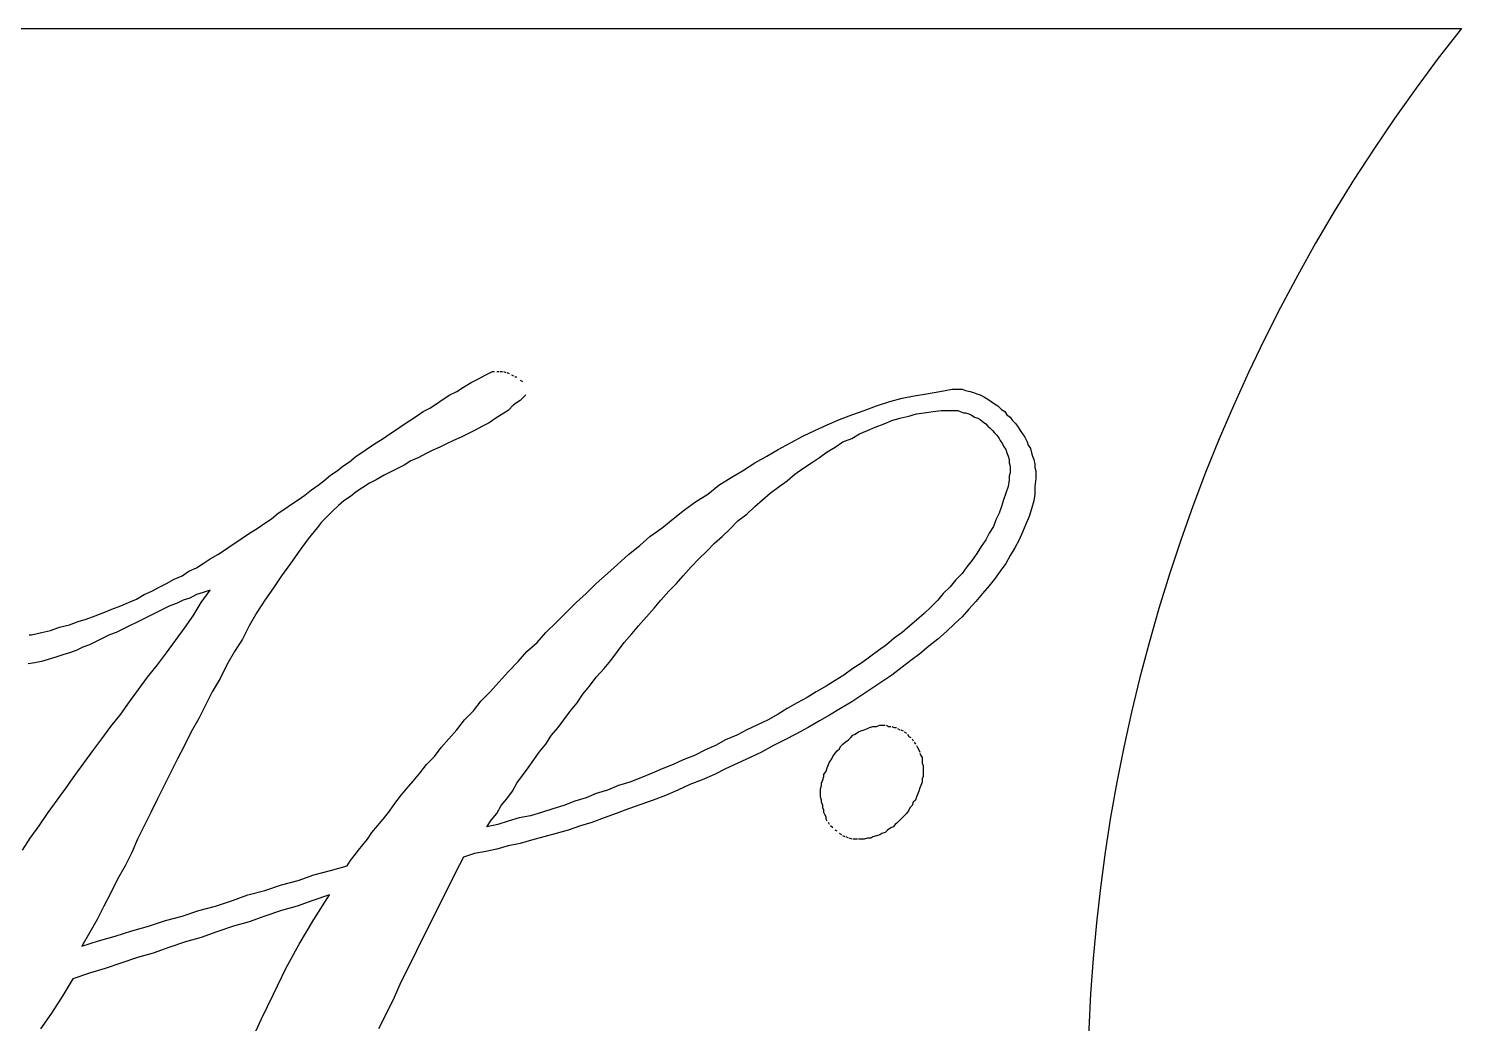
# Model space of a CAD drawing. Extents: x 0 to 382, y 0 to 113.
# Drawn here: x 307 to 382.2, y 60.3 to 112.5 of the extents above; entities that cross this region are included whole.
import ezdxf

# ---------------------------------------------------------------- set-up
doc = ezdxf.new("R2010")
doc.units = 0
doc.layers.get('0').update_dxf_attribs({"linetype": 'CONTINUOUS'})
doc.layers.add('default', color=7, linetype='CONTINUOUS')

msp = doc.modelspace()

# ---------------------------------------------------------------- linework, layer by layer
at = {"color": 0, "linetype": 'CONTINUOUS'}
for p, q in [((330.24308, 93.9258), (330.59462, 94.10154)), ((330.59462, 94.10154), (331.00478, 94.33596)), ((331.00478, 94.33596), (331.35632, 94.5117)), ((331.35632, 94.5117), (331.4735, 94.5117)), ((331.59074, 94.5117), (331.70792, 94.5117)), ((331.76648, 94.5117), (331.88366, 94.5117)), ((331.94228, 94.5117), (332.05946, 94.45314)), ((332.11808, 94.45314), (332.23526, 94.39452)), ((332.35244, 94.33596), (332.46962, 94.27734)), ((332.52824, 94.21878), (332.64542, 94.21878)), ((332.82116, 94.04298), (332.9384, 93.98436)), ((328.77824, 93.04686), (329.12978, 93.28128)), ((329.12978, 93.28128), (329.48132, 93.45702)), ((329.48132, 93.45702), (329.83292, 93.69138)), ((329.83292, 93.69138), (330.24308, 93.9258)), ((333.11414, 93.28128), (332.82116, 92.9883)), ((353.50478, 93.22266), (354.1493, 93.33984)), ((354.1493, 93.33984), (354.85244, 93.45702)), ((354.85244, 93.45702), (355.49696, 93.5742)), ((355.49696, 93.5742), (355.67276, 93.5742)), ((355.67276, 93.5742), (355.8485, 93.5742)), ((355.8485, 93.5742), (356.0243, 93.5742)), ((356.0243, 93.5742), (356.2001, 93.51564)), ((356.2001, 93.51564), (356.43446, 93.45702)), ((356.43446, 93.45702), (356.61026, 93.39846)), ((356.61026, 93.39846), (356.786, 93.33984)), ((356.786, 93.33984), (356.9618, 93.28128)), ((356.9618, 93.28128), (357.19616, 93.16404)), ((327.7235, 92.40234), (328.0751, 92.57814)), ((328.0751, 92.57814), (328.42664, 92.8125)), ((328.42664, 92.8125), (328.77824, 93.04686)), ((332.46962, 92.75388), (332.17664, 92.46096)), ((332.82116, 92.9883), (332.46962, 92.75388)), ((350.86808, 92.46096), (351.5126, 92.69532)), ((351.5126, 92.69532), (352.21574, 92.92968)), ((352.21574, 92.92968), (352.86026, 93.10548)), ((352.86026, 93.10548), (353.50478, 93.22266)), ((357.19616, 93.16404), (357.37196, 93.04686)), ((357.37196, 93.04686), (357.54776, 92.92968)), ((357.54776, 92.92968), (357.7235, 92.8125)), ((357.7235, 92.8125), (357.8993, 92.69532)), ((357.8993, 92.69532), (358.0751, 92.51952)), ((358.0751, 92.51952), (358.2509, 92.40234)), ((326.66882, 91.6992), (327.02042, 91.93362)), ((327.02042, 91.93362), (327.37196, 92.16798)), ((327.37196, 92.16798), (327.7235, 92.40234)), ((331.18058, 91.81638), (330.82898, 91.64064)), ((331.53212, 92.0508), (331.18058, 91.81638)), ((331.8251, 92.22654), (331.53212, 92.0508)), ((332.17664, 92.46096), (331.8251, 92.22654)), ((348.93446, 91.6992), (349.57898, 91.99218)), ((349.57898, 91.99218), (350.2235, 92.22654)), ((350.2235, 92.22654), (350.86808, 92.46096)), ((351.92276, 91.75782), (352.33292, 91.93362)), ((352.33292, 91.93362), (352.74308, 92.0508)), ((352.74308, 92.0508), (353.2118, 92.16798)), ((353.2118, 92.16798), (353.62196, 92.28516)), ((353.62196, 92.28516), (354.03212, 92.34378)), ((354.03212, 92.34378), (354.5009, 92.40234)), ((354.5009, 92.40234), (354.911, 92.46096)), ((354.911, 92.46096), (355.32116, 92.46096)), ((355.32116, 92.46096), (355.49696, 92.46096)), ((355.49696, 92.46096), (355.61414, 92.46096)), ((355.61414, 92.46096), (355.78994, 92.46096)), ((355.78994, 92.46096), (355.90712, 92.40234)), ((355.90712, 92.40234), (356.08292, 92.34378)), ((356.08292, 92.34378), (356.2001, 92.34378)), ((356.2001, 92.34378), (356.3759, 92.28516)), ((356.3759, 92.28516), (356.49308, 92.22654)), ((356.49308, 92.22654), (356.66882, 92.10936)), ((356.66882, 92.10936), (356.84462, 92.0508)), ((356.84462, 92.0508), (356.9618, 91.99218)), ((356.9618, 91.99218), (357.07898, 91.875)), ((357.07898, 91.875), (357.25478, 91.75782)), ((358.2509, 92.40234), (358.36808, 92.22654)), ((358.36808, 92.22654), (358.54382, 92.10936)), ((358.54382, 92.10936), (358.661, 91.93362)), ((358.661, 91.93362), (358.8368, 91.75782)), ((325.61414, 90.99612), (325.96574, 91.23048)), ((325.96574, 91.23048), (326.31728, 91.46484)), ((326.31728, 91.46484), (326.66882, 91.6992)), ((329.71574, 91.05468), (329.30558, 90.87888)), ((330.06728, 91.23048), (329.71574, 91.05468)), ((330.41882, 91.40628), (330.06728, 91.23048)), ((330.82898, 91.64064), (330.41882, 91.40628)), ((347.0009, 90.7617), (347.64542, 91.1133)), ((347.64542, 91.1133), (348.28994, 91.40628)), ((348.28994, 91.40628), (348.93446, 91.6992)), ((350.2235, 90.99612), (350.63366, 91.23048)), ((350.63366, 91.23048), (351.04382, 91.40628)), ((351.04382, 91.40628), (351.45398, 91.58202)), ((351.45398, 91.58202), (351.92276, 91.75782)), ((357.25478, 91.75782), (357.37196, 91.64064)), ((357.37196, 91.64064), (357.48914, 91.52346)), ((357.48914, 91.52346), (357.60632, 91.40628)), ((357.60632, 91.40628), (357.7235, 91.28904)), ((357.7235, 91.28904), (357.84074, 91.17186)), ((357.84074, 91.17186), (357.95792, 90.99612)), ((358.8368, 91.75782), (358.95398, 91.58202)), ((358.95398, 91.58202), (359.07116, 91.40628)), ((359.07116, 91.40628), (359.1884, 91.23048)), ((359.1884, 91.23048), (359.30558, 91.05468)), ((359.30558, 91.05468), (359.42276, 90.82032)), ((324.20792, 90.05862), (324.55946, 90.29298)), ((324.55946, 90.29298), (324.911, 90.52734)), ((324.911, 90.52734), (325.2626, 90.7617)), ((325.2626, 90.7617), (325.61414, 90.99612)), ((328.19228, 90.35154), (327.84074, 90.1758)), ((328.60244, 90.52734), (328.19228, 90.35154)), ((328.95398, 90.70314), (328.60244, 90.52734)), ((329.30558, 90.87888), (328.95398, 90.70314)), ((345.77042, 90.05862), (346.35632, 90.41016)), ((346.35632, 90.41016), (347.0009, 90.7617)), ((348.5243, 90), (348.93446, 90.29298)), ((348.93446, 90.29298), (349.34462, 90.52734)), ((349.34462, 90.52734), (349.75478, 90.82032)), ((349.75478, 90.82032), (350.2235, 90.99612)), ((357.95792, 90.99612), (358.01648, 90.87888)), ((358.01648, 90.87888), (358.13366, 90.70314)), ((358.13366, 90.70314), (358.19228, 90.58596)), ((358.19228, 90.58596), (358.30946, 90.41016)), ((358.30946, 90.41016), (358.36808, 90.23436)), ((359.42276, 90.82032), (359.48132, 90.64452)), ((359.48132, 90.64452), (359.5985, 90.46878)), ((359.5985, 90.46878), (359.65712, 90.23436)), ((323.2118, 89.29686), (323.50478, 89.53128)), ((323.50478, 89.53128), (323.85632, 89.76564)), ((323.85632, 89.76564), (324.20792, 90.05862)), ((326.72744, 89.58984), (326.3759, 89.41404)), ((327.07898, 89.8242), (326.72744, 89.58984)), ((327.48914, 90), (327.07898, 89.8242)), ((327.84074, 90.1758), (327.48914, 90)), ((344.48132, 89.29686), (345.1259, 89.70702)), ((345.1259, 89.70702), (345.77042, 90.05862)), ((347.64542, 89.41404), (348.11414, 89.70702)), ((348.11414, 89.70702), (348.5243, 90)), ((358.36808, 90.23436), (358.42664, 90.05862)), ((358.42664, 90.05862), (358.48526, 89.88282)), ((358.48526, 89.88282), (358.48526, 89.70702)), ((358.48526, 89.70702), (358.54382, 89.53128)), ((358.54382, 89.53128), (358.54382, 89.35548)), ((359.65712, 90.23436), (359.71574, 90.05862)), ((359.71574, 90.05862), (359.7743, 89.88282)), ((359.7743, 89.88282), (359.83292, 89.64846)), ((359.83292, 89.64846), (359.83292, 89.47266)), ((322.21574, 88.53516), (322.50866, 88.76952)), ((322.50866, 88.76952), (322.86026, 89.0625)), ((322.86026, 89.0625), (323.2118, 89.29686)), ((325.2626, 88.82814), (324.911, 88.65234)), ((325.67276, 89.0625), (325.2626, 88.82814)), ((326.0243, 89.2383), (325.67276, 89.0625)), ((326.3759, 89.41404), (326.0243, 89.2383)), ((343.2509, 88.53516), (343.89542, 88.94532)), ((343.89542, 88.94532), (344.48132, 89.29686)), ((346.41494, 88.47654), (346.8251, 88.76952)), ((346.8251, 88.76952), (347.23526, 89.12112)), ((347.23526, 89.12112), (347.64542, 89.41404)), ((358.48526, 88.82814), (358.42664, 88.47654)), ((358.54382, 89.17968), (358.48526, 89.00388)), ((358.48526, 89.00388), (358.48526, 88.82814)), ((358.54382, 89.35548), (358.54382, 89.17968)), ((359.83292, 89.47266), (359.89148, 89.29686)), ((359.89148, 88.8867), (359.83292, 88.47654)), ((359.89148, 89.29686), (359.89148, 88.8867)), ((321.161, 87.77346), (321.5126, 88.00782)), ((321.5126, 88.00782), (321.86414, 88.3008)), ((321.86414, 88.3008), (322.21574, 88.53516)), ((324.20792, 88.18362), (323.91494, 87.9492)), ((324.55946, 88.41798), (324.20792, 88.18362)), ((324.911, 88.65234), (324.55946, 88.41798)), ((342.02042, 87.65628), (342.66494, 88.06638)), ((342.66494, 88.06638), (343.2509, 88.53516)), ((345.536, 87.77346), (345.94616, 88.125)), ((345.94616, 88.125), (346.41494, 88.47654)), ((358.30946, 88.125), (358.19228, 87.77346)), ((358.42664, 88.47654), (358.30946, 88.125)), ((359.83292, 88.06638), (359.7743, 87.71484)), ((359.83292, 88.47654), (359.83292, 88.06638)), ((320.10632, 87.07032), (320.45792, 87.30468)), ((320.45792, 87.30468), (320.80946, 87.53904)), ((320.80946, 87.53904), (321.161, 87.77346)), ((323.27042, 87.48048), (322.97744, 87.1875)), ((323.5634, 87.71484), (323.27042, 87.48048)), ((323.91494, 87.9492), (323.5634, 87.71484)), ((341.43446, 87.24612), (342.02042, 87.65628)), ((344.71574, 87.0117), (345.1259, 87.42186)), ((345.1259, 87.42186), (345.536, 87.77346)), ((358.0751, 87.42186), (357.95792, 87.07032)), ((358.19228, 87.77346), (358.0751, 87.42186)), ((359.65712, 87.30468), (359.53994, 86.89452)), ((359.7743, 87.71484), (359.65712, 87.30468)), ((319.05164, 86.30862), (319.40324, 86.54298)), ((319.40324, 86.54298), (319.75478, 86.77734)), ((319.75478, 86.77734), (320.10632, 87.07032)), ((322.39148, 86.60154), (322.15712, 86.30862)), ((322.68446, 86.89452), (322.39148, 86.60154)), ((322.97744, 87.1875), (322.68446, 86.89452)), ((340.2626, 86.30862), (340.8485, 86.77734)), ((340.8485, 86.77734), (341.43446, 87.24612)), ((343.8368, 86.25), (344.24696, 86.66016)), ((344.24696, 86.66016), (344.71574, 87.0117)), ((357.78212, 86.71878), (357.66494, 86.36718)), ((357.95792, 87.07032), (357.78212, 86.71878)), ((359.53994, 86.89452), (359.36414, 86.48436)), ((317.99696, 85.60548), (318.3485, 85.83984)), ((318.3485, 85.83984), (318.7001, 86.0742)), ((318.7001, 86.0742), (319.05164, 86.30862)), ((322.15712, 86.30862), (321.6884, 85.72266)), ((339.09074, 85.37112), (339.61808, 85.83984)), ((339.61808, 85.83984), (340.2626, 86.30862)), ((343.01648, 85.4883), (343.42664, 85.83984)), ((343.42664, 85.83984), (343.8368, 86.25)), ((357.43058, 86.01564), (357.25478, 85.66404)), ((357.66494, 86.36718), (357.43058, 86.01564)), ((359.1884, 86.0742), (359.0126, 85.66404)), ((359.36414, 86.48436), (359.1884, 86.0742)), ((316.94228, 84.90234), (317.29382, 85.1367)), ((317.29382, 85.1367), (317.64542, 85.37112)), ((317.64542, 85.37112), (317.99696, 85.60548)), ((321.21962, 85.07814), (320.7509, 84.43362)), ((321.6884, 85.72266), (321.21962, 85.07814)), ((338.50478, 84.90234), (339.09074, 85.37112)), ((342.19616, 84.66798), (342.60632, 85.07814)), ((342.60632, 85.07814), (343.01648, 85.4883)), ((357.02042, 85.3125), (356.786, 84.96096)), ((357.25478, 85.66404), (357.02042, 85.3125)), ((358.77824, 85.25388), (358.54382, 84.84378)), ((359.0126, 85.66404), (358.77824, 85.25388)), ((315.82898, 84.1992), (316.18058, 84.43362)), ((316.18058, 84.43362), (316.53212, 84.66798)), ((316.53212, 84.66798), (316.94228, 84.90234)), ((320.7509, 84.43362), (320.28212, 83.78904)), ((337.39148, 83.90628), (337.91882, 84.375)), ((337.91882, 84.375), (338.50478, 84.90234)), ((341.3759, 83.78904), (341.786, 84.25782)), ((341.786, 84.25782), (342.19616, 84.66798)), ((356.25866, 84.25782), (356.0243, 83.90628)), ((356.55164, 84.60936), (356.25866, 84.25782)), ((356.786, 84.96096), (356.55164, 84.60936)), ((358.30946, 84.43362), (358.01648, 84.02346)), ((358.54382, 84.84378), (358.30946, 84.43362)), ((314.24696, 83.37888), (314.65712, 83.6133)), ((314.65712, 83.6133), (315.06728, 83.78904)), ((315.06728, 83.78904), (315.41882, 84.02346)), ((315.41882, 84.02346), (315.82898, 84.1992)), ((320.28212, 83.78904), (319.87196, 83.14452)), ((336.80558, 83.37888), (337.39148, 83.90628)), ((341.0243, 83.37888), (341.3759, 83.78904)), ((355.67276, 83.55468), (355.37978, 83.20314)), ((356.0243, 83.90628), (355.67276, 83.55468)), ((357.7235, 83.6133), (357.43058, 83.2617)), ((358.01648, 84.02346), (357.7235, 83.6133)), ((312.66494, 82.55862), (313.0751, 82.79298)), ((313.0751, 82.79298), (313.48526, 82.96878)), ((313.48526, 82.96878), (313.89542, 83.20314)), ((313.89542, 83.20314), (314.24696, 83.37888)), ((315.82898, 82.79298), (315.47744, 82.61718)), ((316.18058, 82.91016), (315.82898, 82.79298)), ((316.0634, 82.38282), (316.53212, 83.02734)), ((316.53212, 83.02734), (316.18058, 82.91016)), ((319.87196, 83.14452), (319.40324, 82.5)), ((335.7509, 82.38282), (336.27824, 82.85154)), ((336.27824, 82.85154), (336.80558, 83.37888)), ((340.20398, 82.5), (340.61414, 82.96878)), ((340.61414, 82.96878), (341.0243, 83.37888)), ((355.02824, 82.85154), (354.73526, 82.5)), ((355.37978, 83.20314), (355.02824, 82.85154)), ((357.07898, 82.85154), (356.72744, 82.44138)), ((357.43058, 83.2617), (357.07898, 82.85154)), ((310.96574, 81.85548), (311.3759, 82.03128)), ((311.3759, 82.03128), (311.84462, 82.20702)), ((311.84462, 82.20702), (312.25478, 82.38282)), ((312.25478, 82.38282), (312.66494, 82.55862)), ((314.07116, 82.03128), (313.71962, 81.85548)), ((314.42276, 82.20702), (314.07116, 82.03128)), ((314.7743, 82.3242), (314.42276, 82.20702)), ((315.1259, 82.5), (314.7743, 82.3242)), ((315.47744, 82.61718), (315.1259, 82.5)), ((315.65324, 81.67968), (316.0634, 82.38282)), ((319.40324, 82.5), (318.99308, 81.85548)), ((335.2235, 81.85548), (335.7509, 82.38282)), ((339.44228, 81.62112), (339.85244, 82.08984)), ((339.85244, 82.08984), (340.20398, 82.5)), ((354.38366, 82.14846), (354.03212, 81.79686)), ((354.73526, 82.5), (354.38366, 82.14846)), ((356.3759, 82.03128), (356.0243, 81.62112)), ((356.72744, 82.44138), (356.3759, 82.03128)), ((309.1493, 81.21096), (309.61808, 81.3867)), ((309.61808, 81.3867), (310.02824, 81.50388)), ((310.02824, 81.50388), (310.49696, 81.67968)), ((310.49696, 81.67968), (310.96574, 81.85548)), ((312.66494, 81.32814), (312.3134, 81.15234)), ((313.01648, 81.50388), (312.66494, 81.32814)), ((313.36808, 81.67968), (313.01648, 81.50388)), ((313.71962, 81.85548), (313.36808, 81.67968)), ((315.18446, 81.03516), (315.65324, 81.67968)), ((318.99308, 81.85548), (318.58292, 81.15234)), ((334.16882, 80.8008), (334.69616, 81.32814)), ((334.69616, 81.32814), (335.2235, 81.85548)), ((339.03212, 81.15234), (339.44228, 81.62112)), ((353.62196, 81.44532), (353.27042, 81.15234)), ((354.03212, 81.79686), (353.62196, 81.44532)), ((355.61414, 81.26952), (355.20398, 80.85936)), ((356.0243, 81.62112), (355.61414, 81.26952)), ((307.03994, 80.68362), (307.15712, 80.68362)), ((307.15712, 80.68362), (307.68446, 80.8008)), ((307.68446, 80.8008), (308.15324, 80.91798)), ((308.15324, 80.91798), (308.62196, 81.09378)), ((308.62196, 81.09378), (309.1493, 81.21096)), ((310.90712, 80.50782), (310.55558, 80.33202)), ((311.25866, 80.68362), (310.90712, 80.50782)), ((311.61026, 80.8008), (311.25866, 80.68362)), ((311.9618, 80.97654), (311.61026, 80.8008)), ((312.3134, 81.15234), (311.9618, 80.97654)), ((314.71574, 80.39064), (315.18446, 81.03516)), ((318.58292, 81.15234), (318.23132, 80.4492)), ((333.7001, 80.27346), (334.16882, 80.8008)), ((338.27042, 80.27346), (338.68058, 80.74218)), ((338.68058, 80.74218), (339.03212, 81.15234)), ((352.4501, 80.50782), (352.03994, 80.15628)), ((352.86026, 80.8008), (352.4501, 80.50782)), ((353.27042, 81.15234), (352.86026, 80.8008)), ((355.20398, 80.85936), (354.73526, 80.4492)), ((309.1493, 79.74612), (308.79776, 79.62888)), ((309.5009, 79.8633), (309.1493, 79.74612)), ((309.85244, 80.03904), (309.5009, 79.8633)), ((310.20398, 80.15628), (309.85244, 80.03904)), ((310.55558, 80.33202), (310.20398, 80.15628)), ((313.77824, 79.10154), (314.24696, 79.74612)), ((314.24696, 79.74612), (314.71574, 80.39064)), ((317.82116, 79.80468), (317.411, 79.10154)), ((318.23132, 80.4492), (317.82116, 79.80468)), ((332.70398, 79.27734), (333.17276, 79.80468)), ((333.17276, 79.80468), (333.7001, 80.27346)), ((337.56728, 79.33596), (337.91882, 79.80468)), ((337.91882, 79.80468), (338.27042, 80.27346)), ((351.62978, 79.8633), (351.161, 79.5117)), ((352.03994, 80.15628), (351.62978, 79.8633)), ((354.26648, 80.09766), (353.79776, 79.6875)), ((354.73526, 80.4492), (354.26648, 80.09766)), ((307.33292, 79.21878), (306.98132, 79.16016)), ((307.68446, 79.27734), (307.33292, 79.21878)), ((308.036, 79.39452), (307.68446, 79.27734)), ((308.44616, 79.5117), (308.036, 79.39452)), ((308.79776, 79.62888), (308.44616, 79.5117)), ((313.2509, 78.45702), (313.77824, 79.10154)), ((317.411, 79.10154), (317.05946, 78.39846)), ((332.17664, 78.75), (332.70398, 79.27734)), ((337.21574, 78.9258), (337.56728, 79.33596)), ((350.7509, 79.21878), (350.28212, 78.9258)), ((351.161, 79.5117), (350.7509, 79.21878)), ((352.86026, 78.98436), (352.33292, 78.5742)), ((353.32898, 79.33596), (352.86026, 78.98436)), ((353.79776, 79.6875), (353.32898, 79.33596)), ((312.78212, 77.8125), (313.2509, 78.45702)), ((317.05946, 78.39846), (316.6493, 77.69532)), ((331.23914, 77.69532), (331.70792, 78.22266)), ((331.70792, 78.22266), (332.17664, 78.75)), ((336.45398, 77.9883), (336.80558, 78.45702)), ((336.80558, 78.45702), (337.21574, 78.9258)), ((349.34462, 78.28128), (348.8759, 77.9883)), ((349.8134, 78.5742), (349.34462, 78.28128)), ((350.28212, 78.9258), (349.8134, 78.5742)), ((351.80558, 78.22266), (351.27824, 77.87112)), ((352.33292, 78.5742), (351.80558, 78.22266)), ((312.3134, 77.16798), (312.78212, 77.8125)), ((316.6493, 77.69532), (316.29776, 76.99218)), ((330.77042, 77.22654), (331.23914, 77.69532)), ((335.80946, 77.10936), (336.10244, 77.57814)), ((336.10244, 77.57814), (336.45398, 77.9883)), ((348.3485, 77.69532), (347.87978, 77.40234)), ((348.8759, 77.9883), (348.3485, 77.69532)), ((350.7509, 77.51952), (350.2235, 77.16798)), ((351.27824, 77.87112), (350.7509, 77.51952)), ((311.84462, 76.52346), (312.3134, 77.16798)), ((316.29776, 76.99218), (315.94616, 76.28904)), ((330.36026, 76.6992), (330.77042, 77.22654)), ((335.45792, 76.6992), (335.80946, 77.10936)), ((346.8251, 76.81638), (346.35632, 76.52346)), ((347.35244, 77.10936), (346.8251, 76.81638)), ((347.87978, 77.40234), (347.35244, 77.10936)), ((349.6376, 76.81638), (349.05164, 76.46484)), ((350.2235, 77.16798), (349.6376, 76.81638)), ((311.31728, 75.87888), (311.84462, 76.52346)), ((315.94616, 76.28904), (315.536, 75.58596)), ((329.48132, 75.70314), (329.89148, 76.23048)), ((329.89148, 76.23048), (330.36026, 76.6992)), ((334.8134, 75.82032), (335.10632, 76.23048)), ((335.10632, 76.23048), (335.45792, 76.6992)), ((345.82898, 76.23048), (345.24308, 75.9375)), ((346.35632, 76.52346), (345.82898, 76.23048)), ((348.5243, 76.17186), (347.9384, 75.82032)), ((349.05164, 76.46484), (348.5243, 76.17186)), ((310.37978, 74.58984), (310.8485, 75.23436)), ((310.8485, 75.23436), (311.31728, 75.87888)), ((315.536, 75.58596), (315.18446, 74.88282)), ((328.661, 74.76564), (329.07116, 75.23436)), ((329.07116, 75.23436), (329.48132, 75.70314)), ((334.16882, 74.94138), (334.4618, 75.41016)), ((334.4618, 75.41016), (334.8134, 75.82032)), ((344.1884, 75.41016), (343.60244, 75.1758)), ((344.71574, 75.70314), (344.1884, 75.41016)), ((345.24308, 75.9375), (344.71574, 75.70314)), ((347.29382, 75.46878), (346.70792, 75.1758)), ((347.9384, 75.82032), (347.29382, 75.46878)), ((350.04776, 75.1758), (350.16494, 75.29298)), ((350.16494, 75.29298), (350.28212, 75.41016)), ((350.28212, 75.41016), (350.3993, 75.46878)), ((350.3993, 75.46878), (350.5751, 75.58596)), ((350.5751, 75.58596), (350.69228, 75.64452)), ((350.69228, 75.64452), (350.86808, 75.70314)), ((350.86808, 75.70314), (351.04382, 75.7617)), ((351.04382, 75.7617), (351.161, 75.82032)), ((351.161, 75.82032), (351.3368, 75.87888)), ((351.3368, 75.87888), (351.5126, 75.87888)), ((351.5126, 75.87888), (351.6884, 75.9375)), ((351.6884, 75.9375), (351.86414, 75.9375)), ((351.86414, 75.9375), (351.98132, 75.9375)), ((352.03994, 75.9375), (352.15712, 75.87888)), ((352.15712, 75.87888), (352.2743, 75.87888)), ((352.33292, 75.87888), (352.4501, 75.82032)), ((352.4501, 75.82032), (352.56728, 75.82032)), ((352.6259, 75.7617), (352.74308, 75.70314)), ((352.80164, 75.70314), (352.91882, 75.64452)), ((352.97744, 75.58596), (353.09462, 75.52734)), ((353.15324, 75.46878), (353.2118, 75.35154)), ((353.2118, 75.35154), (353.32898, 75.29298)), ((353.3876, 75.23436), (353.44616, 75.11718)), ((309.911, 73.94532), (310.37978, 74.58984)), ((315.18446, 74.88282), (314.83292, 74.17968)), ((328.30946, 74.29686), (328.661, 74.76564)), ((333.5243, 74.12112), (333.81728, 74.53128)), ((333.81728, 74.53128), (334.16882, 74.94138)), ((342.54776, 74.64846), (341.9618, 74.35548)), ((343.0751, 74.88282), (342.54776, 74.64846)), ((343.60244, 75.1758), (343.0751, 74.88282)), ((345.47744, 74.53128), (344.89148, 74.2383)), ((346.12196, 74.88282), (345.47744, 74.53128)), ((346.70792, 75.1758), (346.12196, 74.88282)), ((349.22744, 74.29686), (349.34462, 74.47266)), ((349.34462, 74.47266), (349.4618, 74.58984)), ((349.4618, 74.58984), (349.57898, 74.70702)), ((349.57898, 74.70702), (349.6376, 74.8242)), ((349.6376, 74.8242), (349.75478, 74.94138)), ((349.75478, 74.94138), (349.87196, 75.05862)), ((349.87196, 75.05862), (350.04776, 75.1758)), ((353.50478, 75.05862), (353.5634, 74.94138)), ((353.62196, 74.88282), (353.68058, 74.76564)), ((353.68058, 74.76564), (353.73914, 74.64846)), ((353.73914, 74.64846), (353.79776, 74.53128)), ((353.79776, 74.47266), (353.85632, 74.35548)), ((309.44228, 73.3008), (309.911, 73.94532)), ((314.83292, 74.17968), (314.48132, 73.47654)), ((327.54776, 73.41798), (327.8993, 73.8867)), ((327.8993, 73.8867), (328.30946, 74.29686)), ((332.9384, 73.3008), (333.23132, 73.71096)), ((333.23132, 73.71096), (333.5243, 74.12112)), ((340.8485, 73.8867), (340.2626, 73.65234)), ((341.3759, 74.12112), (340.8485, 73.8867)), ((341.9618, 74.35548), (341.3759, 74.12112)), ((344.24696, 73.94532), (343.60244, 73.65234)), ((344.89148, 74.2383), (344.24696, 73.94532)), ((348.8759, 73.53516), (348.93446, 73.71096)), ((348.93446, 73.71096), (348.99308, 73.8867)), ((348.99308, 73.8867), (349.05164, 74.00388)), ((349.05164, 74.00388), (349.16882, 74.17968)), ((349.16882, 74.17968), (349.22744, 74.29686)), ((353.85632, 74.35548), (353.91494, 74.2383)), ((353.91494, 74.2383), (353.91494, 74.12112)), ((353.91494, 74.12112), (353.91494, 73.94532)), ((353.91494, 73.94532), (353.9735, 73.82814)), ((353.9735, 73.82814), (353.9735, 73.71096)), ((353.9735, 73.71096), (353.9735, 73.59378)), ((308.9735, 72.65628), (309.44228, 73.3008)), ((314.48132, 73.47654), (314.12978, 72.77346)), ((326.84462, 72.59766), (327.19616, 73.00782)), ((327.19616, 73.00782), (327.54776, 73.41798)), ((332.64542, 72.89064), (332.9384, 73.3008)), ((339.1493, 73.18362), (338.5634, 72.9492)), ((339.73526, 73.41798), (339.1493, 73.18362)), ((340.2626, 73.65234), (339.73526, 73.41798)), ((342.37196, 73.06638), (341.72744, 72.83202)), ((343.01648, 73.35936), (342.37196, 73.06638)), ((343.60244, 73.65234), (343.01648, 73.35936)), ((348.64148, 72.89064), (348.7001, 73.06638)), ((348.7001, 73.06638), (348.75866, 73.24218)), ((348.75866, 73.35936), (348.8759, 73.53516)), ((348.75866, 73.24218), (348.75866, 73.35936)), ((353.9735, 73.24218), (353.91494, 73.125)), ((353.91494, 73.125), (353.91494, 72.9492)), ((353.9735, 73.59378), (353.9735, 73.41798)), ((353.9735, 73.41798), (353.9735, 73.24218)), ((308.50478, 72.0117), (308.9735, 72.65628)), ((314.12978, 72.77346), (313.77824, 72.07032)), ((326.49308, 72.1875), (326.84462, 72.59766)), ((332.11808, 72.07032), (332.411, 72.48048)), ((332.411, 72.48048), (332.64542, 72.89064)), ((336.80558, 72.3633), (336.27824, 72.12888)), ((337.39148, 72.53904), (336.80558, 72.3633)), ((337.97744, 72.77346), (337.39148, 72.53904)), ((338.5634, 72.9492), (337.97744, 72.77346)), ((340.4384, 72.24612), (339.79382, 72.0117)), ((341.08292, 72.53904), (340.4384, 72.24612)), ((341.72744, 72.83202), (341.08292, 72.53904)), ((348.58292, 72.59766), (348.64148, 72.77346)), ((348.58292, 72.48048), (348.58292, 72.59766)), ((348.58292, 72.30468), (348.58292, 72.48048)), ((348.58292, 72.1875), (348.58292, 72.30468)), ((348.64148, 72.77346), (348.64148, 72.89064)), ((353.68058, 72.30468), (353.62196, 72.1875)), ((353.73914, 72.48048), (353.68058, 72.30468)), ((353.79776, 72.65628), (353.73914, 72.48048)), ((353.85632, 72.77346), (353.79776, 72.65628)), ((353.91494, 72.9492), (353.85632, 72.77346)), ((308.036, 71.36718), (308.50478, 72.0117)), ((313.77824, 72.07032), (313.42664, 71.36718)), ((325.90712, 71.36718), (326.2001, 71.77734)), ((326.2001, 71.77734), (326.49308, 72.1875)), ((331.59074, 71.30862), (331.8251, 71.71878)), ((331.8251, 71.71878), (332.11808, 72.07032)), ((334.52042, 71.54298), (333.93446, 71.36718)), ((335.10632, 71.71878), (334.52042, 71.54298)), ((335.69228, 71.95314), (335.10632, 71.71878)), ((336.27824, 72.12888), (335.69228, 71.95314)), ((338.50478, 71.54298), (337.86026, 71.30862)), ((339.1493, 71.77734), (338.50478, 71.54298)), ((339.79382, 72.0117), (339.1493, 71.77734)), ((348.64148, 72.0117), (348.58292, 72.1875)), ((348.64148, 71.89452), (348.64148, 72.0117)), ((348.7001, 71.71878), (348.64148, 71.89452)), ((348.7001, 71.60154), (348.7001, 71.71878)), ((348.75866, 71.48436), (348.7001, 71.60154)), ((348.75866, 71.36718), (348.75866, 71.48436)), ((353.2118, 71.48436), (353.09462, 71.30862)), ((353.27042, 71.60154), (353.2118, 71.48436)), ((353.3876, 71.71878), (353.27042, 71.60154)), ((353.44616, 71.89452), (353.3876, 71.71878)), ((353.5634, 72.0117), (353.44616, 71.89452)), ((353.62196, 72.1875), (353.5634, 72.0117)), ((307.56728, 70.66404), (308.036, 71.36718)), ((313.42664, 71.36718), (313.0751, 70.66404)), ((325.32116, 70.66404), (325.61414, 71.01564)), ((325.61414, 71.01564), (325.90712, 71.36718)), ((331.0634, 70.60548), (331.29776, 70.95702)), ((331.6493, 70.72266), (331.0634, 70.60548)), ((331.29776, 70.95702), (331.59074, 71.30862)), ((332.17664, 70.89846), (331.6493, 70.72266)), ((332.7626, 71.0742), (332.17664, 70.89846)), ((333.3485, 71.19138), (332.7626, 71.0742)), ((333.93446, 71.36718), (333.3485, 71.19138)), ((336.57116, 70.83984), (335.98526, 70.66404)), ((337.21574, 71.0742), (336.57116, 70.83984)), ((337.86026, 71.30862), (337.21574, 71.0742)), ((348.81728, 71.25), (348.75866, 71.36718)), ((348.8759, 71.13282), (348.81728, 71.25)), ((348.8759, 71.01564), (348.8759, 71.13282)), ((348.93446, 70.89846), (348.8759, 71.01564)), ((349.05164, 70.72266), (348.99308, 70.83984)), ((352.50866, 70.72266), (352.39148, 70.60548)), ((352.6259, 70.83984), (352.50866, 70.72266)), ((352.74308, 70.95702), (352.6259, 70.83984)), ((352.86026, 71.0742), (352.74308, 70.95702)), ((352.97744, 71.19138), (352.86026, 71.0742)), ((353.09462, 71.30862), (352.97744, 71.19138)), ((306.6884, 69.375), (307.0985, 70.01952)), ((307.0985, 70.01952), (307.56728, 70.66404)), ((312.7235, 69.96096), (312.43058, 69.25782)), ((313.0751, 70.66404), (312.7235, 69.96096)), ((324.55946, 69.66798), (324.79382, 69.96096)), ((324.79382, 69.96096), (325.02824, 70.3125)), ((325.02824, 70.3125), (325.32116, 70.66404)), ((334.05164, 70.07814), (333.40712, 69.90234)), ((334.69616, 70.25388), (334.05164, 70.07814)), ((335.34074, 70.42968), (334.69616, 70.25388)), ((335.98526, 70.66404), (335.34074, 70.42968)), ((349.22744, 70.54686), (349.11026, 70.66404)), ((349.4618, 70.37112), (349.34462, 70.42968)), ((349.69616, 70.19532), (349.57898, 70.25388)), ((349.87196, 70.07814), (349.75478, 70.1367)), ((350.04776, 70.01952), (349.93058, 70.07814)), ((350.2235, 69.96096), (350.10632, 70.01952)), ((350.3993, 69.96096), (350.28212, 69.96096)), ((350.51648, 69.96096), (350.3993, 69.96096)), ((350.69228, 69.96096), (350.5751, 69.96096)), ((350.86808, 69.96096), (350.69228, 69.96096)), ((351.04382, 70.01952), (350.86808, 69.96096)), ((351.21962, 70.01952), (351.04382, 70.01952)), ((351.3368, 70.07814), (351.21962, 70.01952)), ((351.5126, 70.1367), (351.3368, 70.07814)), ((351.6884, 70.19532), (351.5126, 70.1367)), ((351.80558, 70.25388), (351.6884, 70.19532)), ((351.98132, 70.3125), (351.80558, 70.25388)), ((352.0985, 70.42968), (351.98132, 70.3125)), ((352.2743, 70.54686), (352.0985, 70.42968)), ((352.39148, 70.60548), (352.2743, 70.54686)), ((312.43058, 69.25782), (312.07898, 68.55468)), ((324.09074, 69.08202), (324.3251, 69.375)), ((324.3251, 69.375), (324.55946, 69.66798)), ((330.41882, 69.1992), (329.83292, 69.02346)), ((331.00478, 69.31638), (330.41882, 69.1992)), ((331.59074, 69.43362), (331.00478, 69.31638)), ((332.17664, 69.60936), (331.59074, 69.43362)), ((332.82116, 69.72654), (332.17664, 69.60936)), ((333.40712, 69.90234), (332.82116, 69.72654)), ((312.07898, 68.55468), (311.66882, 67.85154)), ((322.86026, 68.32032), (323.73914, 68.55468)), ((323.73914, 68.55468), (323.91494, 68.84766)), ((323.91494, 68.84766), (324.09074, 69.08202)), ((329.83292, 69.02346), (329.42276, 68.20314)), ((311.66882, 67.85154), (311.31728, 67.14846)), ((320.28212, 67.55862), (321.161, 67.79298)), ((321.161, 67.79298), (321.98132, 68.08596)), ((321.98132, 68.08596), (322.86026, 68.32032)), ((329.42276, 68.20314), (329.0126, 67.38282)), ((311.31728, 67.14846), (310.96574, 66.44532)), ((317.70398, 66.7383), (318.5243, 67.03128)), ((318.5243, 67.03128), (319.40324, 67.26564)), ((319.40324, 67.26564), (320.28212, 67.55862)), ((322.80164, 67.03128), (321.92276, 66.7383)), ((321.98132, 65.74218), (322.80164, 67.03128)), ((329.0126, 67.38282), (328.60244, 66.5625)), ((310.96574, 66.44532), (310.61414, 65.74218)), ((315.06728, 65.91798), (315.94616, 66.21096)), ((315.94616, 66.21096), (316.8251, 66.44532)), ((316.8251, 66.44532), (317.70398, 66.7383)), ((320.28212, 66.21096), (319.40324, 65.91798)), ((321.10244, 66.44532), (320.28212, 66.21096)), ((321.92276, 66.7383), (321.10244, 66.44532)), ((328.60244, 66.5625), (328.19228, 65.74218)), ((310.61414, 65.74218), (310.20398, 65.03904)), ((313.30946, 65.39064), (314.1884, 65.68362)), ((314.1884, 65.68362), (315.06728, 65.91798)), ((318.58292, 65.625), (317.7626, 65.39064)), ((319.40324, 65.91798), (318.58292, 65.625)), ((321.21962, 64.45314), (321.98132, 65.74218)), ((328.19228, 65.74218), (327.78212, 64.92186)), ((310.20398, 65.03904), (309.79382, 64.33596)), ((310.67276, 64.62888), (311.55164, 64.8633)), ((311.55164, 64.8633), (312.43058, 65.15628)), ((312.43058, 65.15628), (313.30946, 65.39064)), ((316.0634, 64.80468), (315.24308, 64.57032)), ((316.88366, 65.09766), (316.0634, 64.80468)), ((317.7626, 65.39064), (316.88366, 65.09766)), ((327.78212, 64.92186), (327.37196, 64.10154)), ((309.79382, 64.33596), (310.67276, 64.62888)), ((313.54382, 63.98436), (312.7235, 63.75)), ((314.36414, 64.27734), (313.54382, 63.98436)), ((315.24308, 64.57032), (314.36414, 64.27734)), ((320.51648, 63.16404), (321.21962, 64.45314)), ((327.37196, 64.10154), (326.9618, 63.28128)), ((311.84462, 63.45702), (311.0243, 63.16404)), ((312.7235, 63.75), (311.84462, 63.45702)), ((326.9618, 63.28128), (326.55164, 62.46096)), ((309.3251, 62.6367), (308.79776, 61.75782)), ((310.20398, 62.92968), (309.3251, 62.6367)), ((311.0243, 63.16404), (310.20398, 62.92968)), ((319.87196, 61.81638), (320.51648, 63.16404)), ((326.55164, 62.46096), (326.2001, 61.64064)), ((308.79776, 61.75782), (308.2118, 60.82032)), ((319.22744, 60.52734), (319.87196, 61.81638)), ((326.2001, 61.64064), (325.78994, 60.82032)), ((308.2118, 60.82032), (307.6259, 60)), ((318.64148, 59.2383), (319.22744, 60.52734)), ((325.78994, 60.82032), (325.37978, 60))]:
    msp.add_line(p, q, dxfattribs=at)
at = {"layer": 'default', "color": 0, "linetype": 'CONTINUOUS'}
msp.add_line((0, 112.5), (382.2244, 112.5), dxfattribs=at)
msp.add_arc((452.96298, 56.25), 90.37704, 141.508934, 218.491066, dxfattribs=at)

doc.saveas('drawing.dxf')
